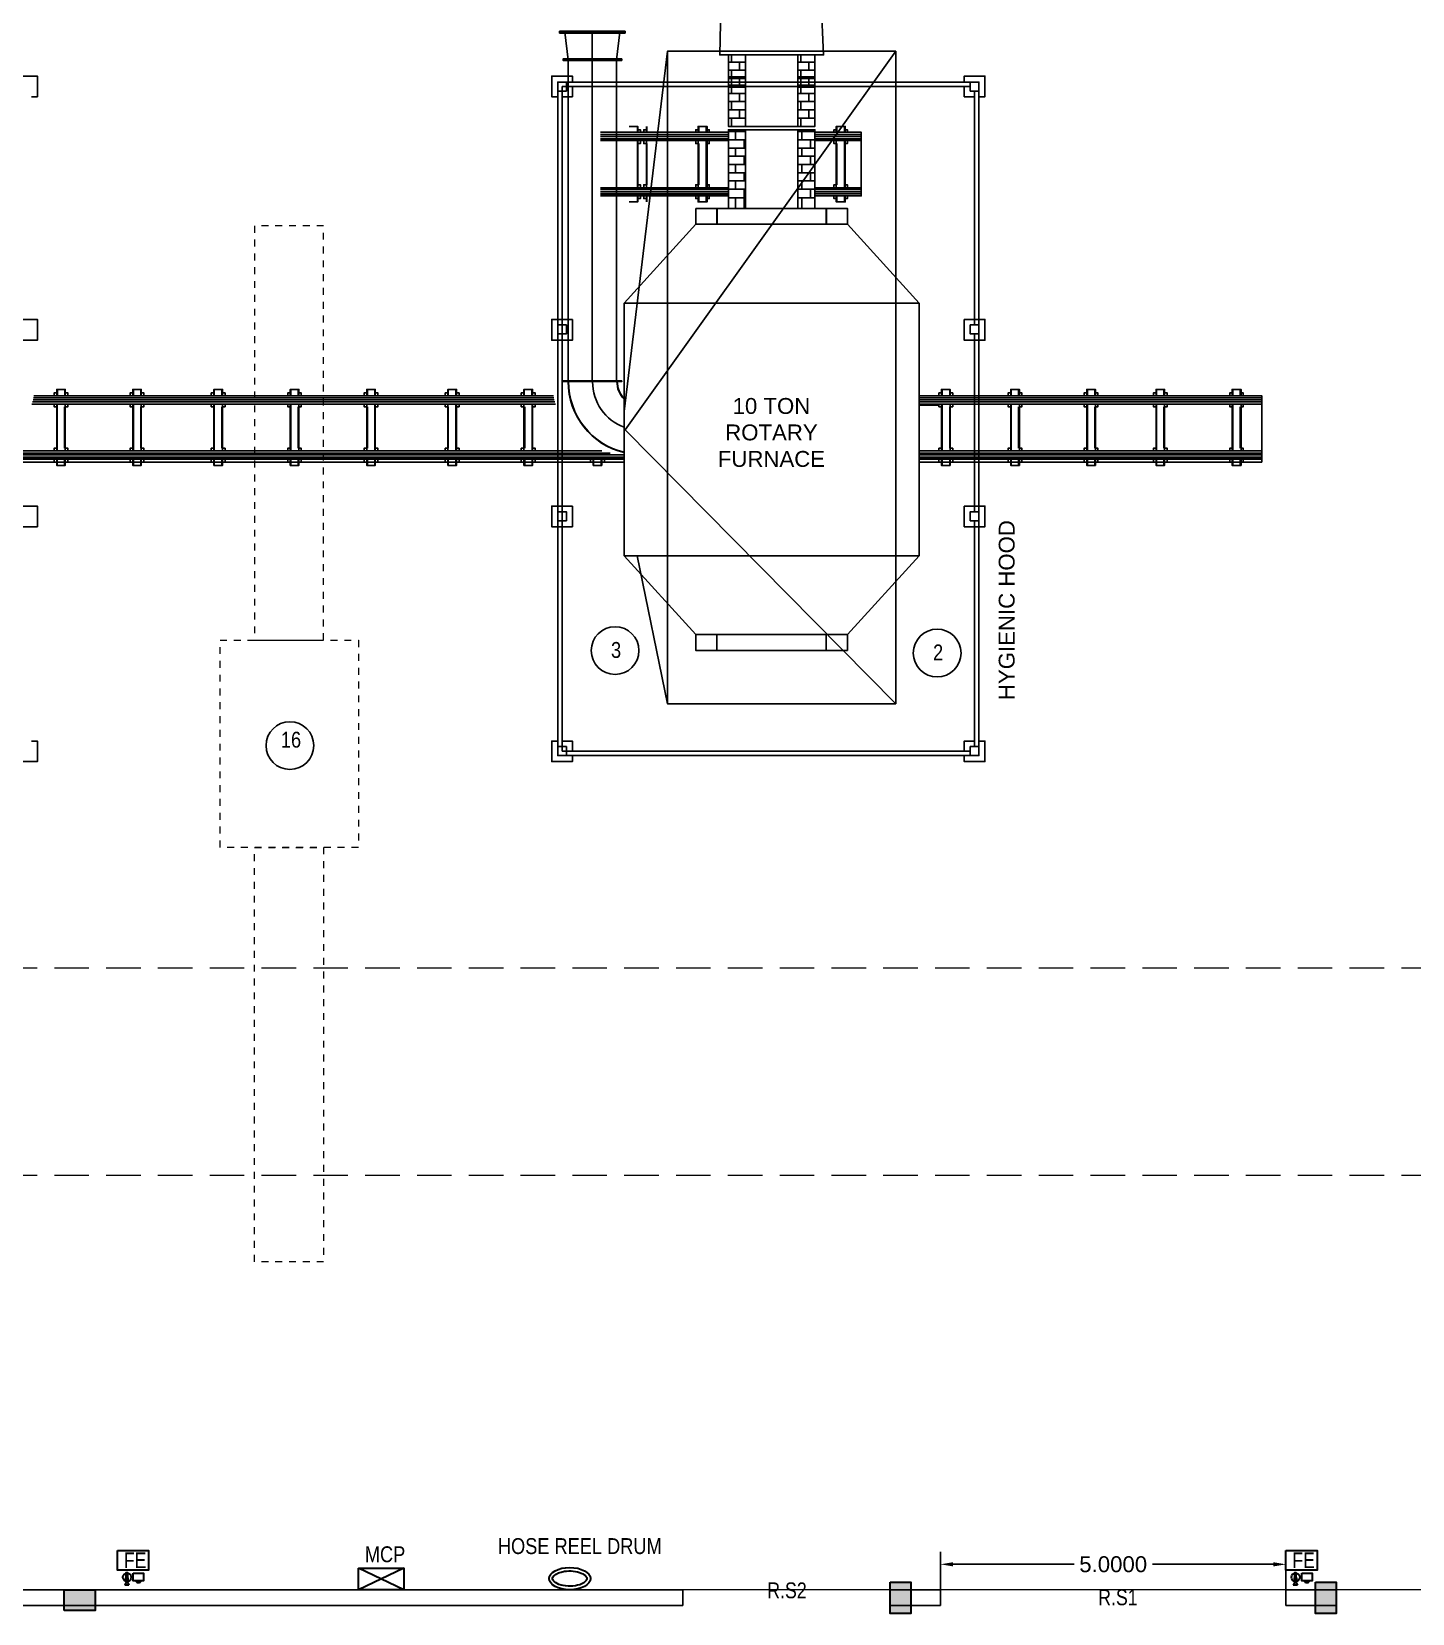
# Model space of a CAD drawing. Header units: metres. Extents: x -488 to 4759, y 38 to 2071.
# Drawn here: x 2945.29 to 2965.27, y 51.63 to 74.54 of the extents above; entities that cross this region are included whole.
import ezdxf

# ---------------------------------------------------------------- set-up
doc = ezdxf.new("R2010")
doc.units = ezdxf.units.M
doc.header["$MEASUREMENT"] = 0
doc.linetypes.add('HIDDEN2', pattern=[0.1875, 0.125, -0.0625])
doc.styles.add('2', font='swissc.ttf', dxfattribs={"height": 0.23})
doc.styles.add('ARIAL', font='arial.ttf', dxfattribs={"height": 0.8})
doc.styles.add('Arial narrow', font='ARIALN.TTF', dxfattribs={"height": 0.6})
doc.styles.add('SH', font='swissc.ttf', dxfattribs={"height": 10})
doc.styles.get("Standard").update_dxf_attribs({"font": 'arial.ttf', "height": 0.23})
doc.styles.add('SUBBU3', font='swissl.ttf', dxfattribs={"width": 0.8})
doc.dimstyles.new('STANDARD$0', dxfattribs={"dimtxt": 0.23, "dimasz": 3, "dimexe": 3, "dimexo": 1, "dimgap": 1.5, "dimtad": 1, "dimdec": 1, "dimzin": 1, "dimdsep": 46, "dimlunit": 4, "dimtxsty": 'Standard', "dimblk": 'OBLIQUE', "dimcen": 0.09375, "dimdle": 1, "dimclrd": 8, "dimclre": 8, "dimclrt": 7, "dimadec": 1, "dimazin": 0, "dimtfac": 1, "dimtdec": 1, "dimtix": 1, "dimtmove": 2, "dimatfit": 3, "dimldrblk": 'ARCHTICK', "dimfxl": 0, "dimfrac": 2, "dimtolj": 1, "dimtzin": 0, "dimarcsym": 0})

# ---------------------------------------------------------------- blocks, each defined once
blk = doc.blocks.new('rghfhgh')
at = {"color": 0, "lineweight": 30}
for p, q in [((15101.258, 2367.846), (15101.236, 2367.801)), ((15101.258, 2367.909), (15101.258, 2367.846)), ((15101.274, 2367.909), (15101.274, 2367.846)), ((15101.274, 2367.846), (15101.296, 2367.801))]:
    blk.add_line(p, q, dxfattribs=at)
at = {"color": 0, "lineweight": 30, "ltscale": 0.1}
blk.add_line((15101.296, 2367.801), (15101.236, 2367.801), dxfattribs=at)
blk.add_lwpolyline([(15101.129, 2368.303), (15101.581, 2368.303), (15101.581, 2368.016), (15101.129, 2368.016)], close=True, dxfattribs=at)
at = {"color": 0, "lineweight": 30}
for points in [[(15101.274, 2367.909), (15101.258, 2367.909), (15101.258, 2367.985), (15101.274, 2367.985)], [(15101.359, 2367.974), (15101.507, 2367.974), (15101.507, 2367.864), (15101.359, 2367.864)], [(15101.281, 2367.879), (15101.252, 2367.879), (15101.252, 2367.909), (15101.281, 2367.909)]]:
    blk.add_lwpolyline(points, close=True, dxfattribs=at)
blk.add_circle((15101.269, 2367.915), 0.0611, dxfattribs=at)
blk.add_arc((15101.434, 2367.883), 0.0446, 204.8747, 335.1253, dxfattribs=at)
at = {"color": 0, "lineweight": 30, "style": 'SH'}
blk.add_text('FE', height=0.2239, dxfattribs=at).set_placement((15101.221, 2368.05))
blk = doc.blocks.new('*D221')
at = {"color": 0, "lineweight": -2}
for p, q in [((2958.444, 51.925), (2958.444, 52.525)), ((2963.444, 51.925), (2963.444, 52.525)), ((2958.624, 52.345), (2960.377, 52.345)), ((2963.264, 52.345), (2961.511, 52.345))]:
    blk.add_line(p, q, dxfattribs=at)
for points in [[(2958.624, 52.375), (2958.624, 52.315), (2958.444, 52.345)], [(2963.264, 52.375), (2963.264, 52.315), (2963.444, 52.345)]]:
    blk.add_solid(points, dxfattribs=at)
at = {"layer": 'Defpoints', "color": 0, "lineweight": -2}
for p in [(2963.444, 52.345), (2958.444, 51.863), (2963.444, 51.863)]:
    blk.add_point(p, dxfattribs=at)
at = {"color": 0, "insert": (2960.944, 52.345), "char_height": 0.23, "attachment_point": 5}
blk.add_mtext('\\A1;5.0000', dxfattribs=at)

msp = doc.modelspace()

# ---------------------------------------------------------------- hatches: boundary and pattern name
at = {"lineweight": 30}
h = msp.add_hatch(color=256, dxfattribs=at)
h.dxf.hatch_style = 1
h.paths.add_polyline_path([(2957.71391, 52.0849), (2957.71391, 51.6349), (2958.01391, 51.6349), (2958.01391, 52.0849)])
h = msp.add_hatch(color=256, dxfattribs=at)
h.dxf.hatch_style = 1
h.paths.add_polyline_path([(2963.87391, 52.0849), (2963.87391, 51.6349), (2964.17391, 51.6349), (2964.17391, 52.0849)])
h = msp.add_hatch(color=256, dxfattribs=at)
h.dxf.hatch_style = 1
h.paths.add_polyline_path([(2945.75647, 51.67778), (2946.20647, 51.67778), (2946.20647, 51.97778), (2945.75647, 51.97778)])

# ---------------------------------------------------------------- linework, layer by layer
for p, q in [((2952.90421, 73.80918), (2952.90421, 64.05558)), ((2959.00011, 73.80918), (2952.90421, 73.80918)), ((2958.93506, 70.29207), (2958.93506, 73.67909)), ((2959.00011, 70.29207), (2959.00011, 73.67909)), ((2958.93506, 67.58717), (2958.93506, 70.16198)), ((2959.00011, 67.58717), (2959.00011, 70.16198)), ((2958.93506, 64.18568), (2958.93506, 67.45708)), ((2959.00011, 64.05558), (2959.00011, 67.45708)), ((2952.90421, 64.05558), (2959.00011, 64.05558)), ((2934.46391, 51.97778), (2954.71391, 51.97778)), ((2954.71391, 51.97778), (2954.71391, 51.74778)), ((2957.71391, 51.97778), (2958.44391, 51.97778)), ((2957.71391, 51.74778), (2957.71391, 51.97778)), ((2958.44391, 51.97778), (2958.44391, 51.74778)), ((2963.44391, 51.97778), (2964.17391, 51.97778)), ((2963.44391, 51.97778), (2963.44391, 51.74778)), ((2964.17391, 51.74778), (2964.17391, 51.97778)), ((2934.46391, 51.74778), (2954.71391, 51.74778)), ((2957.71391, 51.74778), (2958.44391, 51.74778)), ((2963.44391, 51.74778), (2964.17391, 51.74778))]:
    msp.add_line(p, q)
at = {"linetype": 'HIDDEN2', "lineweight": 15, "ltscale": 4}
for p, q in [((3007.61591, 60.97778), (2934.46391, 60.97778)), ((3007.61591, 57.97778), (2934.46391, 57.97778))]:
    msp.add_line(p, q, dxfattribs=at)
at = {"lineweight": 30, "ltscale": 0.25}
for p, q in [((2950.67634, 51.97778), (2950.0172, 52.28953)), ((2950.67634, 52.28953), (2950.0172, 51.97778))]:
    msp.add_line(p, q, dxfattribs=at)
at = {"lineweight": 0}
msp.add_lwpolyline([(2969.1738, 102.18778), (2969.17391, 95.95778), (2984.1724, 95.95778), (2984.1724, 76.47778), (3000.65391, 76.47778), (3000.65391, 102.18773), (3007.65391, 102.18773), (3007.65391, 51.97778), (2934.46391, 51.97778), (2934.46391, 76.47578), (2964.17391, 76.47778), (2964.17391, 102.18778), (2969.17391, 102.18778), (2969.17391, 102.18778)], close=True, dxfattribs=at)
msp.add_lwpolyline([(2969.1738, 102.18778), (2969.17391, 95.95778), (2984.1724, 95.95778), (2984.1724, 76.47778), (3000.65391, 76.47778), (3000.65391, 102.18773), (3007.65391, 102.18773), (3007.65391, 51.97778), (2934.46391, 51.97778), (2934.46391, 76.47578), (2964.17391, 76.47778), (2964.17391, 102.18778), (2969.17391, 102.18778), (2969.17391, 102.18778)], close=True, dxfattribs=at)
for points in [[(2956.64755, 76.49689), (2956.75054, 74.20196), (2955.24903, 74.20196), (2955.33034, 78.0472), (2955.33034, 79.64628), (2957.37392, 79.64628), (2958.52851, 79.64628), (2958.52851, 78.48627)], [(2953.87922, 74.51836), (2952.9306, 74.51836), (2952.9306, 74.54546), (2953.87922, 74.54546), (2953.87922, 74.51836), (2953.87922, 74.53462), (2952.9306, 74.53462)], [(2953.00649, 74.53462), (2953.80333, 74.53462), (2953.00649, 74.53462), (2953.05528, 74.13349), (2953.75454, 74.13349), (2953.80333, 74.53462)], [(2953.75454, 74.53462), (2953.05528, 74.53462)], [(2953.4022, 74.53462), (2953.4022, 74.13349)], [(2953.86618, 69.0402), (2954.49014, 74.25617)], [(2957.79673, 64.80737), (2953.8776, 68.77248), (2957.79673, 74.25617)], [(2954.05186, 66.951), (2954.49014, 64.80737), (2954.49014, 74.25617), (2957.79673, 74.25617), (2957.79673, 64.80737), (2954.49014, 64.80737)], [(2953.83043, 74.14434), (2952.97939, 74.14434), (2952.97939, 74.12265), (2953.83043, 74.12265), (2953.83043, 74.14434), (2953.83043, 74.13349), (2952.97939, 74.13349)], [(2953.05528, 74.14434), (2953.05528, 69.46632)], [(2953.4022, 69.48258), (2953.4022, 74.12265)], [(2953.75454, 69.46632), (2953.75454, 74.14434)], [(2955.62305, 74.09897), (2955.3737, 74.09897)], [(2955.41707, 74.09897), (2955.41707, 74.20196)], [(2955.53632, 73.97972), (2955.53632, 74.09897)], [(2955.62305, 73.16862), (2955.62305, 74.20196)], [(2956.37652, 73.16862), (2956.37652, 74.20196)], [(2956.62587, 74.09897), (2956.37652, 74.09897)], [(2956.41988, 74.09897), (2956.41988, 74.20196)], [(2956.53914, 73.97972), (2956.53914, 74.09897)], [(2945.28421, 73.59778), (2945.37094, 73.59778), (2945.37094, 73.89591), (2945.0728, 73.89591), (2945.0728, 73.80918)], [(2952.90421, 73.59778), (2952.81748, 73.59778), (2952.81748, 73.89591), (2953.11561, 73.89591), (2953.11561, 73.80918)], [(2955.62305, 73.97972), (2955.3737, 73.97972)], [(2955.62305, 73.88414), (2955.3737, 73.88414)], [(2955.62305, 73.86046), (2955.3737, 73.86046)], [(2955.62305, 73.76489), (2955.3737, 73.76489)], [(2955.41707, 73.86046), (2955.41707, 73.97972)], [(2955.41707, 73.88414), (2955.41707, 73.73579)], [(2955.41707, 73.64564), (2955.41707, 73.76489)], [(2955.53632, 73.76489), (2955.53632, 73.88414)], [(2955.53632, 73.73579), (2955.53632, 73.86046)], [(2956.62587, 73.97972), (2956.37652, 73.97972)], [(2956.62587, 73.88414), (2956.37652, 73.88414)], [(2956.62587, 73.86046), (2956.37652, 73.86046)], [(2956.62587, 73.76489), (2956.37652, 73.76489)], [(2956.41988, 73.86046), (2956.41988, 73.97972)], [(2956.41988, 73.88414), (2956.41988, 73.73579)], [(2956.41988, 73.64564), (2956.41988, 73.76489)], [(2956.53914, 73.76489), (2956.53914, 73.88414)], [(2956.53914, 73.73579), (2956.53914, 73.86046)], [(2959.00011, 73.59778), (2959.08684, 73.59778), (2959.08684, 73.89591), (2958.7887, 73.89591), (2958.7887, 73.80918)], [(2958.87543, 73.74413), (2952.96926, 73.74413), (2952.96926, 64.12063), (2958.87543, 64.12063), (2958.87543, 64.18568), (2959.00011, 64.18568), (2959.00011, 64.12063), (2959.00011, 64.05558), (2958.87543, 64.05558), (2958.87543, 64.12063)], [(2953.11561, 73.74413), (2953.11561, 73.59778), (2952.96926, 73.59778)], [(2955.62305, 73.73579), (2955.3737, 73.73579)], [(2955.62305, 73.64564), (2955.3737, 73.64564)], [(2955.62305, 73.52638), (2955.3737, 73.52638)], [(2955.41707, 73.40713), (2955.41707, 73.52638)], [(2955.53632, 73.52638), (2955.53632, 73.64564)], [(2956.62587, 73.73579), (2956.37652, 73.73579)], [(2956.62587, 73.64564), (2956.37652, 73.64564)], [(2956.62587, 73.52638), (2956.37652, 73.52638)], [(2956.41988, 73.40713), (2956.41988, 73.52638)], [(2956.53914, 73.52638), (2956.53914, 73.64564)], [(2958.7887, 73.74413), (2958.7887, 73.59778), (2958.93506, 73.59778)], [(2955.62305, 73.40713), (2955.3737, 73.40713)], [(2955.53632, 73.28787), (2955.53632, 73.40713)], [(2956.62587, 73.40713), (2956.37652, 73.40713)], [(2956.53914, 73.28787), (2956.53914, 73.40713)], [(2955.3737, 73.08189), (2953.51984, 73.08189)], [(2953.93723, 73.16862), (2954.06191, 73.16862), (2954.06191, 73.11983), (2954.06191, 73.08189)], [(2954.05648, 73.16862), (2954.05648, 73.08189)], [(2954.06191, 73.11983), (2954.09985, 73.11983), (2954.09985, 73.08189)], [(2954.18658, 73.08189), (2954.18658, 73.11983), (2954.14864, 73.11983), (2954.14864, 73.08189)], [(2954.18658, 73.16862), (2954.18658, 73.11983)], [(2954.192, 73.16862), (2954.192, 73.08189)], [(2954.93463, 73.08189), (2954.93463, 73.11983), (2954.9021, 73.11983), (2954.9021, 73.08189)], [(2954.93463, 73.11983), (2954.93463, 73.16862), (2955.06472, 73.16862), (2955.06472, 73.11983), (2955.06472, 73.08189)], [(2954.94547, 73.16862), (2954.94547, 73.08189)], [(2955.05388, 73.16862), (2955.05388, 73.08189)], [(2955.06472, 73.11983), (2955.09725, 73.11983), (2955.09725, 73.08189)], [(2955.62305, 73.28787), (2955.3737, 73.28787)], [(2956.62587, 71.98038), (2956.62587, 73.11983), (2955.3737, 73.11983), (2955.3737, 71.98038)], [(2955.62305, 73.09273), (2955.3737, 73.09273)], [(2955.41707, 73.16862), (2955.41707, 73.28787)], [(2955.47669, 72.97348), (2955.47669, 73.09273)], [(2955.60137, 73.09273), (2955.60137, 73.11983)], [(2955.62305, 73.11983), (2955.62305, 71.98038)], [(2956.62587, 73.28787), (2956.37652, 73.28787)], [(2956.37652, 73.11983), (2956.37652, 71.98038)], [(2956.62587, 73.09273), (2956.37652, 73.09273)], [(2956.41988, 73.16862), (2956.41988, 73.28787)], [(2956.43615, 72.97348), (2956.43615, 73.09273)], [(2956.56082, 73.09273), (2956.56082, 73.11983)], [(2956.62587, 73.08189), (2957.29803, 73.08189), (2957.29803, 72.16038), (2956.62587, 72.16038)], [(2956.93484, 73.08189), (2956.93484, 73.11983), (2956.90232, 73.11983), (2956.90232, 73.08189)], [(2956.93484, 73.11983), (2956.93484, 73.16862), (2957.06494, 73.16862), (2957.06494, 73.11983), (2957.06494, 73.08189)], [(2956.94569, 73.16862), (2956.94569, 73.08189)], [(2957.0541, 73.16862), (2957.0541, 73.08189)], [(2957.06494, 73.11983), (2957.09746, 73.11983), (2957.09746, 73.08189)], [(2955.3737, 73.04937), (2953.51984, 73.04937)], [(2955.3737, 73.02226), (2953.51984, 73.02226)], [(2955.3737, 72.98974), (2953.51984, 72.98974)], [(2955.3737, 72.96264), (2953.51984, 72.96264)], [(2954.05648, 72.27963), (2954.05648, 72.62114), (2954.05648, 72.96264)], [(2954.09985, 72.96264), (2954.09985, 72.91927), (2954.06191, 72.91927)], [(2954.06191, 72.27963), (2954.06191, 72.62114), (2954.06191, 72.96264)], [(2954.18658, 72.91927), (2954.14864, 72.91927), (2954.14864, 72.96264)], [(2954.18658, 72.323), (2954.18658, 72.62114), (2954.18658, 72.91927), (2954.18658, 72.96264)], [(2954.192, 72.323), (2954.192, 72.62114), (2954.192, 72.91927)], [(2954.93463, 72.91927), (2954.9021, 72.91927), (2954.9021, 72.96264)], [(2954.93463, 72.323), (2954.93463, 72.62114), (2954.93463, 72.91927), (2954.93463, 72.96264)], [(2954.94547, 72.323), (2954.94547, 72.62114), (2954.94547, 72.91927)], [(2955.05388, 72.27963), (2955.05388, 72.62114), (2955.05388, 72.96264)], [(2955.09725, 72.96264), (2955.09725, 72.91927), (2955.06472, 72.91927)], [(2955.06472, 72.27963), (2955.06472, 72.62114), (2955.06472, 72.96264)], [(2955.62305, 72.97348), (2955.3737, 72.97348)], [(2955.62305, 72.85422), (2955.3737, 72.85422)], [(2955.47669, 72.73497), (2955.47669, 72.85422)], [(2955.60137, 72.85422), (2955.60137, 72.97348)], [(2956.62587, 72.97348), (2956.37652, 72.97348)], [(2956.62587, 72.85422), (2956.37652, 72.85422)], [(2956.43615, 72.73497), (2956.43615, 72.85422)], [(2956.56082, 72.85422), (2956.56082, 72.97348)], [(2957.29803, 73.04937), (2956.62587, 73.04937)], [(2957.29803, 73.02226), (2956.62587, 73.02226)], [(2957.29803, 72.98974), (2956.62587, 72.98974)], [(2957.29803, 72.96264), (2956.62587, 72.96264)], [(2956.93484, 72.91927), (2956.90232, 72.91927), (2956.90232, 72.96264)], [(2956.93484, 72.323), (2956.93484, 72.62114), (2956.93484, 72.91927), (2956.93484, 72.96264)], [(2956.94569, 72.323), (2956.94569, 72.62114), (2956.94569, 72.91927)], [(2957.0541, 72.27963), (2957.0541, 72.62114), (2957.0541, 72.96264)], [(2957.09746, 72.96264), (2957.09746, 72.91927), (2957.06494, 72.91927)], [(2957.06494, 72.27963), (2957.06494, 72.62114), (2957.06494, 72.96264)], [(2955.62305, 72.73497), (2955.3737, 72.73497)], [(2955.62305, 72.61571), (2955.3737, 72.61571)], [(2955.47669, 72.49646), (2955.47669, 72.61571)], [(2955.60137, 72.61571), (2955.60137, 72.73497)], [(2956.62587, 72.73497), (2956.37652, 72.73497)], [(2956.62587, 72.61571), (2956.37652, 72.61571)], [(2956.43615, 72.49646), (2956.43615, 72.61571)], [(2956.56082, 72.61571), (2956.56082, 72.73497)], [(2955.62305, 72.49646), (2955.3737, 72.49646)], [(2955.60137, 72.37721), (2955.60137, 72.49646)], [(2956.62587, 72.49646), (2956.37652, 72.49646)], [(2956.56082, 72.37721), (2956.56082, 72.49646)], [(2955.3737, 72.27963), (2953.51984, 72.27963)], [(2955.3737, 72.25253), (2953.51984, 72.25253)], [(2955.3737, 72.22001), (2953.51984, 72.22001)], [(2955.3737, 72.1929), (2953.51984, 72.1929)], [(2955.3737, 72.17122), (2953.51984, 72.17122)], [(2955.3737, 72.16038), (2953.51984, 72.16038)], [(2953.93723, 72.07365), (2954.06191, 72.07365), (2954.06191, 72.12244), (2954.06191, 72.16038)], [(2954.05648, 72.07365), (2954.05648, 72.16038)], [(2954.09985, 72.27963), (2954.09985, 72.323), (2954.06191, 72.323)], [(2954.06191, 72.12244), (2954.09985, 72.12244), (2954.09985, 72.16038)], [(2954.14864, 72.27963), (2954.14864, 72.323), (2954.18658, 72.323), (2954.18658, 72.27963)], [(2954.18658, 72.16038), (2954.18658, 72.12244), (2954.14864, 72.12244), (2954.14864, 72.16038)], [(2954.192, 72.07365), (2954.192, 72.16038)], [(2954.9021, 72.27963), (2954.9021, 72.323), (2954.93463, 72.323), (2954.93463, 72.27963)], [(2954.93463, 72.16038), (2954.93463, 72.12244), (2954.9021, 72.12244), (2954.9021, 72.16038)], [(2954.93463, 72.12244), (2954.93463, 72.07365), (2955.06472, 72.07365), (2955.06472, 72.12244), (2955.06472, 72.16038)], [(2954.94547, 72.07365), (2954.94547, 72.16038)], [(2955.05388, 72.07365), (2955.05388, 72.16038)], [(2955.09725, 72.27963), (2955.09725, 72.323), (2955.06472, 72.323)], [(2955.06472, 72.12244), (2955.09725, 72.12244), (2955.09725, 72.16038)], [(2955.62305, 72.37721), (2955.3737, 72.37721)], [(2955.62305, 72.25795), (2955.3737, 72.25795)], [(2955.47669, 72.25795), (2955.47669, 72.37721)], [(2955.60137, 71.98038), (2955.60137, 72.25795)], [(2956.62587, 72.37721), (2956.37652, 72.37721)], [(2956.62587, 72.25795), (2956.37652, 72.25795)], [(2956.43615, 72.25795), (2956.43615, 72.37721)], [(2956.56082, 72.13328), (2956.56082, 72.25795)], [(2957.29803, 72.27963), (2956.62587, 72.27963)], [(2957.29803, 72.25253), (2956.62587, 72.25253)], [(2957.29803, 72.22001), (2956.62587, 72.22001)], [(2957.29803, 72.1929), (2956.62587, 72.1929)], [(2956.90232, 72.27963), (2956.90232, 72.323), (2956.93484, 72.323), (2956.93484, 72.27963)], [(2956.93484, 72.16038), (2956.93484, 72.12244), (2956.90232, 72.12244), (2956.90232, 72.16038)], [(2956.93484, 72.12244), (2956.93484, 72.07365), (2957.06494, 72.07365), (2957.06494, 72.12244), (2957.06494, 72.16038)], [(2956.94569, 72.07365), (2956.94569, 72.16038)], [(2957.0541, 72.07365), (2957.0541, 72.16038)], [(2957.09746, 72.27963), (2957.09746, 72.323), (2957.06494, 72.323)], [(2957.06494, 72.12244), (2957.09746, 72.12244), (2957.09746, 72.16038)], [(2954.18658, 72.07365), (2954.18658, 72.12244)], [(2954.9021, 71.98038), (2957.09746, 71.98038), (2957.09746, 71.75178), (2954.9021, 71.75178), (2954.9021, 71.98038)], [(2955.62305, 72.13328), (2955.3737, 72.13328)], [(2955.47669, 71.98038), (2955.47669, 72.13328)], [(2956.62587, 72.13328), (2956.37652, 72.13328)], [(2956.43615, 71.98038), (2956.43615, 72.13328)], [(2954.9021, 71.75178), (2953.86618, 70.60878)], [(2958.13338, 70.60878), (2957.09746, 71.75178)], [(2958.13338, 66.951), (2953.86618, 66.951), (2953.86618, 70.60878), (2958.13338, 70.60878), (2958.13338, 66.951), (2957.09747, 65.80818)], [(2945.0728, 70.37338), (2945.37094, 70.37338), (2945.37094, 70.06982), (2945.0728, 70.06982), (2945.0728, 70.37338)], [(2953.11561, 70.37338), (2952.81748, 70.37338), (2952.81748, 70.06982), (2953.11561, 70.06982), (2953.11561, 70.37338)], [(2958.7887, 70.37338), (2959.08684, 70.37338), (2959.08684, 70.06982), (2958.7887, 70.06982), (2958.7887, 70.37338)], [(2953.83043, 69.48258), (2953.83043, 69.47174), (2952.97939, 69.47174), (2952.97939, 69.48258), (2953.83043, 69.48258)], [(2953.82261, 69.26933), (2953.77599, 69.36438), (2953.75996, 69.46903)], [(2945.30019, 69.17903), (2946.44113, 69.17903), (2948.71742, 69.17903), (2952.86113, 69.17903)], [(2945.30755, 69.20613), (2946.44113, 69.20613), (2948.71742, 69.20613), (2952.85377, 69.20613)], [(2945.31536, 69.23866), (2946.44113, 69.23866), (2948.71742, 69.23866), (2952.84595, 69.23866)], [(2945.32105, 69.26576), (2946.44113, 69.26576), (2948.71742, 69.26576), (2952.84026, 69.26576)], [(2945.64971, 69.30912), (2945.61177, 69.30912), (2945.61177, 69.26576)], [(2945.64971, 69.26576), (2945.64971, 69.30912), (2945.64971, 69.35791), (2945.77439, 69.35791), (2945.77439, 69.30912)], [(2945.66055, 69.35791), (2945.66055, 69.26576)], [(2945.76897, 69.35791), (2945.76897, 69.26576)], [(2945.77439, 69.26576), (2945.77439, 69.30912), (2945.81233, 69.30912), (2945.81233, 69.26576)], [(2946.7501, 69.30912), (2946.71216, 69.30912), (2946.71216, 69.26576)], [(2946.87478, 69.30912), (2946.87478, 69.35791), (2946.7501, 69.35791), (2946.7501, 69.30912), (2946.7501, 69.26576)], [(2946.76094, 69.35791), (2946.76094, 69.26576)], [(2946.86936, 69.35791), (2946.86936, 69.26576)], [(2946.87478, 69.26576), (2946.87478, 69.30912), (2946.91272, 69.30912), (2946.91272, 69.26576)], [(2947.92601, 69.30912), (2947.88807, 69.30912), (2947.88807, 69.26576)], [(2948.05069, 69.30912), (2948.05069, 69.35791), (2947.92601, 69.35791), (2947.92601, 69.30912), (2947.92601, 69.26576)], [(2947.93143, 69.35791), (2947.93143, 69.26576)], [(2948.03984, 69.35791), (2948.03984, 69.26576)], [(2948.05069, 69.26576), (2948.05069, 69.30912), (2948.08863, 69.30912), (2948.08863, 69.26576)], [(2949.03182, 69.30912), (2948.99388, 69.30912), (2948.99388, 69.26576)], [(2949.1565, 69.30912), (2949.1565, 69.35791), (2949.03182, 69.35791), (2949.03182, 69.30912), (2949.03182, 69.26576)], [(2949.03724, 69.35791), (2949.03724, 69.26576)], [(2949.13481, 69.35791), (2949.12397, 69.35791)], [(2949.14565, 69.35791), (2949.14565, 69.26576)], [(2949.1565, 69.26576), (2949.1565, 69.30912), (2949.18902, 69.30912), (2949.18902, 69.26576)], [(2950.13763, 69.26576), (2950.13763, 69.30912), (2950.09969, 69.30912), (2950.09969, 69.26576)], [(2950.13763, 69.30912), (2950.13763, 69.35791), (2950.26231, 69.35791), (2950.26231, 69.30912), (2950.26231, 69.26576)], [(2950.14847, 69.35791), (2950.14847, 69.26576)], [(2950.25689, 69.35791), (2950.25689, 69.26576)], [(2950.26231, 69.30912), (2950.30025, 69.30912), (2950.30025, 69.26576)], [(2951.31354, 69.26576), (2951.31354, 69.30912), (2951.27559, 69.30912), (2951.27559, 69.26576)], [(2951.31354, 69.30912), (2951.31354, 69.35791), (2951.43821, 69.35791), (2951.43821, 69.30912), (2951.43821, 69.26576)], [(2951.31896, 69.35791), (2951.31896, 69.26576)], [(2951.42737, 69.35791), (2951.42737, 69.26576)], [(2951.43821, 69.30912), (2951.47616, 69.30912), (2951.47616, 69.26576)], [(2952.41393, 69.26576), (2952.41393, 69.30912), (2952.37598, 69.30912), (2952.37598, 69.26576)], [(2952.41393, 69.30912), (2952.41393, 69.35791), (2952.5386, 69.35791), (2952.5386, 69.30912), (2952.5386, 69.26576)], [(2952.41935, 69.35791), (2952.41935, 69.26576)], [(2952.52776, 69.35791), (2952.52776, 69.26576)], [(2952.5386, 69.30912), (2952.57655, 69.30912), (2952.57655, 69.26576)], [(2958.13338, 69.26576), (2958.65851, 69.26576), (2960.25217, 69.26576), (2962.35538, 69.26576), (2963.09586, 69.26576), (2963.09586, 68.30631)], [(2958.13338, 69.23866), (2958.63682, 69.23866)], [(2958.13338, 69.20613), (2958.6043, 69.20613)], [(2958.13338, 69.17903), (2958.56636, 69.17903)], [(2958.45794, 69.30912), (2958.42, 69.30912), (2958.42, 69.26576)], [(2958.58262, 69.30912), (2958.58262, 69.35791), (2958.45794, 69.35791), (2958.45794, 69.30912), (2958.45794, 69.26576)], [(2958.46878, 69.35791), (2958.46878, 69.26576)], [(2958.51757, 69.17903), (2960.25217, 69.17903), (2962.35538, 69.17903), (2963.09586, 69.17903)], [(2958.52299, 69.20613), (2960.25217, 69.20613), (2962.35538, 69.20613), (2963.09586, 69.20613)], [(2958.53383, 69.23866), (2960.25217, 69.23866), (2962.35538, 69.23866), (2963.09586, 69.23866)], [(2958.5772, 69.35791), (2958.5772, 69.26576)], [(2958.58262, 69.26576), (2958.58262, 69.30912), (2958.62056, 69.30912), (2958.62056, 69.26576)], [(2959.46076, 69.30912), (2959.42282, 69.30912), (2959.42282, 69.26576)], [(2959.58544, 69.30912), (2959.58544, 69.35791), (2959.46076, 69.35791), (2959.46076, 69.30912), (2959.46076, 69.26576)], [(2959.46618, 69.35791), (2959.46618, 69.26576)], [(2959.57459, 69.35791), (2959.57459, 69.26576)], [(2959.58544, 69.26576), (2959.58544, 69.30912), (2959.62338, 69.30912), (2959.62338, 69.26576)], [(2960.56115, 69.30912), (2960.52321, 69.30912), (2960.52321, 69.26576)], [(2960.68583, 69.30912), (2960.68583, 69.35791), (2960.56115, 69.35791), (2960.56115, 69.30912), (2960.56115, 69.26576)], [(2960.57199, 69.35791), (2960.57199, 69.26576)], [(2960.68041, 69.35791), (2960.68041, 69.26576)], [(2960.68583, 69.26576), (2960.68583, 69.30912), (2960.72377, 69.30912), (2960.72377, 69.26576)], [(2961.56397, 69.30912), (2961.52603, 69.30912), (2961.52603, 69.26576)], [(2961.68864, 69.30912), (2961.68864, 69.35791), (2961.56397, 69.35791), (2961.56397, 69.30912), (2961.56397, 69.26576)], [(2961.56939, 69.35791), (2961.56939, 69.26576)], [(2961.6778, 69.35791), (2961.6778, 69.26576)], [(2961.68864, 69.26576), (2961.68864, 69.30912), (2961.72659, 69.30912), (2961.72659, 69.26576)], [(2962.66436, 69.30912), (2962.63184, 69.30912), (2962.63184, 69.26576)], [(2962.79446, 69.30912), (2962.79446, 69.35791), (2962.66436, 69.35791), (2962.66436, 69.30912), (2962.66436, 69.26576)], [(2962.6752, 69.35791), (2962.6752, 69.26576)], [(2962.78361, 69.35791), (2962.78361, 69.26576)], [(2962.79446, 69.26576), (2962.79446, 69.30912), (2962.82698, 69.30912), (2962.82698, 69.26576)], [(2945.29032, 69.1465), (2946.44113, 69.1465), (2948.71742, 69.1465), (2952.87099, 69.1465)], [(2945.61177, 69.1465), (2945.61177, 69.10856), (2945.64971, 69.10856)], [(2945.64971, 68.46892), (2945.64971, 68.81043), (2945.64971, 69.1465)], [(2945.65513, 68.46892), (2945.65513, 68.81043), (2945.65513, 69.1465)], [(2945.76355, 68.50687), (2945.76355, 68.81043), (2945.76355, 69.10856)], [(2945.77439, 69.10856), (2945.81233, 69.10856), (2945.81233, 69.1465)], [(2945.77439, 68.50687), (2945.77439, 68.81043), (2945.77439, 69.10856), (2945.77439, 69.1465)], [(2946.71216, 69.1465), (2946.71216, 69.10856), (2946.7501, 69.10856)], [(2946.7501, 68.46892), (2946.7501, 68.81043), (2946.7501, 69.1465)], [(2946.76094, 68.46892), (2946.76094, 68.81043), (2946.76094, 69.1465)], [(2946.86936, 68.50687), (2946.86936, 68.81043), (2946.86936, 69.10856)], [(2946.87478, 69.10856), (2946.91272, 69.10856), (2946.91272, 69.1465)], [(2946.87478, 68.50687), (2946.87478, 68.81043), (2946.87478, 69.10856), (2946.87478, 69.1465)], [(2947.88807, 69.1465), (2947.88807, 69.10856), (2947.92601, 69.10856)], [(2947.92601, 68.46892), (2947.92601, 68.81043), (2947.92601, 69.1465)], [(2947.93143, 68.46892), (2947.93143, 68.81043), (2947.93143, 69.1465)], [(2948.03984, 68.50687), (2948.03984, 68.81043), (2948.03984, 69.10856)], [(2948.05069, 69.10856), (2948.08863, 69.10856), (2948.08863, 69.1465)], [(2948.05069, 68.50687), (2948.05069, 68.81043), (2948.05069, 69.10856), (2948.05069, 69.1465)], [(2948.99388, 69.1465), (2948.99388, 69.10856), (2949.03182, 69.10856)], [(2949.03182, 68.46892), (2949.03182, 68.81043), (2949.03182, 69.1465)], [(2949.03724, 68.46892), (2949.03724, 68.81043), (2949.03724, 69.1465)], [(2949.14565, 68.50687), (2949.14565, 68.81043), (2949.14565, 69.10856)], [(2949.1565, 69.10856), (2949.18902, 69.10856), (2949.18902, 69.1465)], [(2949.1565, 68.50687), (2949.1565, 68.81043), (2949.1565, 69.10856), (2949.1565, 69.1465)], [(2950.13763, 69.10856), (2950.09969, 69.10856), (2950.09969, 69.1465)], [(2950.13763, 68.50687), (2950.13763, 68.81043), (2950.13763, 69.10856), (2950.13763, 69.1465)], [(2950.14847, 68.50687), (2950.14847, 68.81043), (2950.14847, 69.10856)], [(2950.25689, 68.46892), (2950.25689, 68.81043), (2950.25689, 69.1465)], [(2950.30025, 69.1465), (2950.30025, 69.10856), (2950.26231, 69.10856)], [(2950.26231, 68.46892), (2950.26231, 68.81043), (2950.26231, 69.1465)], [(2951.31354, 69.10856), (2951.27559, 69.10856), (2951.27559, 69.1465)], [(2951.31354, 68.50687), (2951.31354, 68.81043), (2951.31354, 69.10856), (2951.31354, 69.1465)], [(2951.31896, 68.50687), (2951.31896, 68.81043), (2951.31896, 69.10856)], [(2951.42737, 68.46892), (2951.42737, 68.81043), (2951.42737, 69.1465)], [(2951.47616, 69.1465), (2951.47616, 69.10856), (2951.43821, 69.10856)], [(2951.43821, 68.46892), (2951.43821, 68.81043), (2951.43821, 69.1465)], [(2952.41393, 69.10856), (2952.37598, 69.10856), (2952.37598, 69.1465)], [(2952.41393, 68.50687), (2952.41393, 68.81043), (2952.41393, 69.10856), (2952.41393, 69.1465)], [(2952.42477, 68.50687), (2952.42477, 68.81043), (2952.42477, 69.10856)], [(2952.53318, 68.46892), (2952.53318, 68.81043), (2952.53318, 69.1465)], [(2952.57655, 69.1465), (2952.57655, 69.10856), (2952.5386, 69.10856)], [(2952.5386, 68.46892), (2952.5386, 68.81043), (2952.5386, 69.1465)], [(2958.13338, 69.1465), (2958.50673, 69.1465), (2960.25217, 69.1465), (2962.35538, 69.1465), (2963.09586, 69.1465)], [(2958.42, 69.13024), (2958.13338, 69.13024)], [(2958.42, 69.1465), (2958.42, 69.10856), (2958.45794, 69.10856)], [(2958.45794, 68.46892), (2958.45794, 68.81042), (2958.45794, 69.1465)], [(2958.46878, 68.46892), (2958.46878, 68.81042), (2958.46878, 69.1465)], [(2958.5772, 68.50687), (2958.5772, 68.81042), (2958.5772, 69.10856)], [(2958.58262, 69.10856), (2958.62056, 69.10856), (2958.62056, 69.1465)], [(2958.58262, 68.50687), (2958.58262, 68.81042), (2958.58262, 69.10856), (2958.58262, 69.1465)], [(2959.42282, 69.1465), (2959.42282, 69.10856), (2959.46076, 69.10856)], [(2959.46076, 68.46892), (2959.46076, 68.81042), (2959.46076, 69.1465)], [(2959.46618, 68.46892), (2959.46618, 68.81042), (2959.46618, 69.1465)], [(2959.57459, 68.50687), (2959.57459, 68.81042), (2959.57459, 69.10856)], [(2959.58544, 69.10856), (2959.62338, 69.10856), (2959.62338, 69.1465)], [(2959.58544, 68.50687), (2959.58544, 68.81042), (2959.58544, 69.10856), (2959.58544, 69.1465)], [(2960.52321, 69.1465), (2960.52321, 69.10856), (2960.56115, 69.10856)], [(2960.56115, 68.46892), (2960.56115, 68.81042), (2960.56115, 69.1465)], [(2960.57199, 68.46892), (2960.57199, 68.81042), (2960.57199, 69.1465)], [(2960.68041, 68.50687), (2960.68041, 68.81042), (2960.68041, 69.10856)], [(2960.68583, 69.10856), (2960.72377, 69.10856), (2960.72377, 69.1465)], [(2960.68583, 68.50687), (2960.68583, 68.81042), (2960.68583, 69.10856), (2960.68583, 69.1465)], [(2961.52603, 69.1465), (2961.52603, 69.10856), (2961.56397, 69.10856)], [(2961.56397, 68.46892), (2961.56397, 68.81042), (2961.56397, 69.1465)], [(2961.56939, 68.46892), (2961.56939, 68.81042), (2961.56939, 69.1465)], [(2961.6778, 68.50687), (2961.6778, 68.81042), (2961.6778, 69.10856)], [(2961.68864, 69.10856), (2961.72659, 69.10856), (2961.72659, 69.1465)], [(2961.68864, 68.50687), (2961.68864, 68.81042), (2961.68864, 69.10856), (2961.68864, 69.1465)], [(2962.63184, 69.1465), (2962.63184, 69.10856), (2962.66436, 69.10856)], [(2962.66436, 68.46892), (2962.66436, 68.81042), (2962.66436, 69.1465)], [(2962.6752, 68.46892), (2962.6752, 68.81042), (2962.6752, 69.1465)], [(2962.78361, 68.50687), (2962.78361, 68.81042), (2962.78361, 69.10856)], [(2962.79446, 69.10856), (2962.82698, 69.10856), (2962.82698, 69.1465)], [(2962.79446, 68.50687), (2962.79446, 68.81042), (2962.79446, 69.10856), (2962.79446, 69.1465)], [(2945.61177, 68.46892), (2945.61177, 68.50687), (2945.64971, 68.50687)], [(2945.81233, 68.46892), (2945.81233, 68.50687), (2945.77439, 68.50687), (2945.77439, 68.46892)], [(2946.71216, 68.46892), (2946.71216, 68.50687), (2946.7501, 68.50687)], [(2946.91272, 68.46892), (2946.91272, 68.50687), (2946.87478, 68.50687), (2946.87478, 68.46892)], [(2947.88807, 68.46892), (2947.88807, 68.50687), (2947.92601, 68.50687)], [(2948.08863, 68.46892), (2948.08863, 68.50687), (2948.05069, 68.50687), (2948.05069, 68.46892)], [(2948.99388, 68.46892), (2948.99388, 68.50687), (2949.03182, 68.50687)], [(2949.18902, 68.46892), (2949.18902, 68.50687), (2949.1565, 68.50687), (2949.1565, 68.46892)], [(2950.09969, 68.46892), (2950.09969, 68.50687), (2950.13763, 68.50687), (2950.13763, 68.46892)], [(2950.30025, 68.46892), (2950.30025, 68.50687), (2950.26231, 68.50687)], [(2951.27559, 68.46892), (2951.27559, 68.50687), (2951.31354, 68.50687), (2951.31354, 68.46892)], [(2951.47616, 68.46892), (2951.47616, 68.50687), (2951.43821, 68.50687)], [(2952.37598, 68.46892), (2952.37598, 68.50687), (2952.41393, 68.50687), (2952.41393, 68.46892)], [(2952.57655, 68.46892), (2952.57655, 68.50687), (2952.5386, 68.50687)], [(2958.42, 68.46892), (2958.42, 68.50687), (2958.45794, 68.50687)], [(2958.62056, 68.46892), (2958.62056, 68.50687), (2958.58262, 68.50687), (2958.58262, 68.46892)], [(2959.42282, 68.46892), (2959.42282, 68.50687), (2959.46076, 68.50687)], [(2959.62338, 68.46892), (2959.62338, 68.50687), (2959.58544, 68.50687), (2959.58544, 68.46892)], [(2960.52321, 68.46892), (2960.52321, 68.50687), (2960.56115, 68.50687)], [(2960.72377, 68.46892), (2960.72377, 68.50687), (2960.68583, 68.50687), (2960.68583, 68.46892)], [(2961.52603, 68.46892), (2961.52603, 68.50687), (2961.56397, 68.50687)], [(2961.72659, 68.46892), (2961.72659, 68.50687), (2961.68864, 68.50687), (2961.68864, 68.46892)], [(2962.63184, 68.46892), (2962.63184, 68.50687), (2962.66436, 68.50687)], [(2962.82698, 68.46892), (2962.82698, 68.50687), (2962.79446, 68.50687), (2962.79446, 68.46892)], [(2944.32213, 68.46892), (2946.44113, 68.46892), (2948.71742, 68.46892), (2953.54085, 68.46892)], [(2944.32213, 68.4364), (2946.44113, 68.4364), (2948.71742, 68.4364), (2953.66182, 68.4364)], [(2944.32213, 68.4093), (2946.44113, 68.4093), (2948.71742, 68.4093), (2953.86134, 68.4093)], [(2944.32213, 68.37677), (2946.44113, 68.37677), (2948.71742, 68.37677), (2953.86134, 68.37677)], [(2944.32213, 68.36051), (2946.44113, 68.36051), (2948.71742, 68.36051), (2953.86134, 68.36051)], [(2944.32213, 68.34967), (2946.44113, 68.34967), (2948.71742, 68.34967), (2953.86134, 68.34967)], [(2944.32213, 68.30631), (2946.44113, 68.30631), (2948.71742, 68.30631), (2953.86618, 68.30631)], [(2945.64971, 68.30631), (2945.61177, 68.30631), (2945.61177, 68.34967)], [(2945.77439, 68.30631), (2945.77439, 68.25752), (2945.64971, 68.25752), (2945.64971, 68.30631), (2945.64971, 68.34967)], [(2945.65513, 68.25752), (2945.65513, 68.34967)], [(2945.76355, 68.25752), (2945.76355, 68.34967)], [(2945.77439, 68.34967), (2945.77439, 68.30631), (2945.81233, 68.30631), (2945.81233, 68.34967)], [(2946.7501, 68.30631), (2946.71216, 68.30631), (2946.71216, 68.34967)], [(2946.87478, 68.30631), (2946.87478, 68.25752), (2946.7501, 68.25752), (2946.7501, 68.30631), (2946.7501, 68.34967)], [(2946.76094, 68.25752), (2946.76094, 68.34967)], [(2946.86936, 68.25752), (2946.86936, 68.34967)], [(2946.87478, 68.34967), (2946.87478, 68.30631), (2946.91272, 68.30631), (2946.91272, 68.34967)], [(2947.92601, 68.30631), (2947.88807, 68.30631), (2947.88807, 68.34967)], [(2948.05069, 68.30631), (2948.05069, 68.25752), (2947.92601, 68.25752), (2947.92601, 68.30631), (2947.92601, 68.34967)], [(2947.93143, 68.25752), (2947.93143, 68.34967)], [(2948.03984, 68.25752), (2948.03984, 68.34967)], [(2948.05069, 68.34967), (2948.05069, 68.30631), (2948.08863, 68.30631), (2948.08863, 68.34967)], [(2949.03182, 68.30631), (2948.99388, 68.30631), (2948.99388, 68.34967)], [(2949.1565, 68.30631), (2949.1565, 68.25752), (2949.03182, 68.25752), (2949.03182, 68.30631), (2949.03182, 68.34967)], [(2949.03724, 68.25752), (2949.03724, 68.34967)], [(2949.14565, 68.25752), (2949.14565, 68.34967)], [(2949.1565, 68.34967), (2949.1565, 68.30631), (2949.18902, 68.30631), (2949.18902, 68.34967)], [(2950.13763, 68.34967), (2950.13763, 68.30631), (2950.09969, 68.30631), (2950.09969, 68.34967)], [(2950.13763, 68.30631), (2950.13763, 68.25752), (2950.26231, 68.25752), (2950.26231, 68.30631), (2950.26231, 68.34967)], [(2950.14847, 68.25752), (2950.14847, 68.34967)], [(2950.25689, 68.25752), (2950.25689, 68.34967)], [(2950.26231, 68.30631), (2950.30025, 68.30631), (2950.30025, 68.34967)], [(2951.31354, 68.34967), (2951.31354, 68.30631), (2951.27559, 68.30631), (2951.27559, 68.34967)], [(2951.31354, 68.30631), (2951.31354, 68.25752), (2951.43821, 68.25752), (2951.43821, 68.30631), (2951.43821, 68.34967)], [(2951.31896, 68.25752), (2951.31896, 68.34967)], [(2951.42737, 68.25752), (2951.42737, 68.34967)], [(2951.43821, 68.30631), (2951.47616, 68.30631), (2951.47616, 68.34967)], [(2952.41393, 68.34967), (2952.41393, 68.30631), (2952.37598, 68.30631), (2952.37598, 68.34967)], [(2952.41393, 68.30631), (2952.41393, 68.25752), (2952.5386, 68.25752), (2952.5386, 68.30631), (2952.5386, 68.34967)], [(2952.42477, 68.25752), (2952.42477, 68.34967)], [(2952.53318, 68.25752), (2952.53318, 68.34967)], [(2952.5386, 68.30631), (2952.57655, 68.30631), (2952.57655, 68.34967)], [(2953.41675, 68.34967), (2953.41675, 68.30631), (2953.3788, 68.30631), (2953.3788, 68.34967)], [(2953.41675, 68.30631), (2953.41675, 68.25752), (2953.54142, 68.25752), (2953.54142, 68.30631), (2953.54142, 68.34967)], [(2953.42217, 68.25752), (2953.42217, 68.34967)], [(2953.53058, 68.25752), (2953.53058, 68.34967)], [(2953.54142, 68.30631), (2953.57937, 68.30631), (2953.57937, 68.34967)], [(2958.13338, 68.46892), (2960.25217, 68.46892), (2962.35538, 68.46892), (2963.09586, 68.46892)], [(2958.13338, 68.4364), (2960.25217, 68.4364), (2962.35538, 68.4364), (2963.09586, 68.4364)], [(2958.13338, 68.4093), (2960.25217, 68.4093), (2962.35538, 68.4093), (2963.09586, 68.4093)], [(2958.13338, 68.37677), (2960.25217, 68.37677), (2962.35538, 68.37677), (2963.09586, 68.37677)], [(2958.13338, 68.36051), (2960.25217, 68.36051), (2962.35538, 68.36051), (2963.09586, 68.36051)], [(2958.13338, 68.34967), (2960.25217, 68.34967), (2962.35538, 68.34967), (2963.09586, 68.34967)], [(2958.13338, 68.30631), (2960.25217, 68.30631), (2962.35538, 68.30631), (2963.09586, 68.30631)], [(2958.42, 68.30631), (2958.45794, 68.30631), (2958.42, 68.30631), (2958.42, 68.34967)], [(2959.46076, 68.30631), (2959.42282, 68.30631), (2959.42282, 68.34967)], [(2959.58544, 68.30631), (2959.58544, 68.25752), (2959.46076, 68.25752), (2959.46076, 68.30631), (2959.46076, 68.34967)], [(2959.46618, 68.25752), (2959.46618, 68.34967)], [(2959.57459, 68.25752), (2959.57459, 68.34967)], [(2959.58544, 68.34967), (2959.58544, 68.30631), (2959.62338, 68.30631), (2959.62338, 68.34967)], [(2960.56115, 68.30631), (2960.52321, 68.30631), (2960.52321, 68.34967)], [(2960.68583, 68.30631), (2960.68583, 68.25752), (2960.56115, 68.25752), (2960.56115, 68.30631), (2960.56115, 68.34967)], [(2960.57199, 68.25752), (2960.57199, 68.34967)], [(2960.68041, 68.25752), (2960.68041, 68.34967)], [(2960.68583, 68.34967), (2960.68583, 68.30631), (2960.72377, 68.30631), (2960.72377, 68.34967)], [(2961.56397, 68.30631), (2961.52603, 68.30631), (2961.52603, 68.34967)], [(2961.68864, 68.30631), (2961.68864, 68.25752), (2961.56397, 68.25752), (2961.56397, 68.30631), (2961.56397, 68.34967)], [(2961.56939, 68.25752), (2961.56939, 68.34967)], [(2961.6778, 68.25752), (2961.6778, 68.34967)], [(2961.68864, 68.34967), (2961.68864, 68.30631), (2961.72659, 68.30631), (2961.72659, 68.34967)], [(2962.66436, 68.30631), (2962.63184, 68.30631), (2962.63184, 68.34967)], [(2962.79446, 68.30631), (2962.79446, 68.25752), (2962.66436, 68.25752), (2962.66436, 68.30631), (2962.66436, 68.34967)], [(2962.6752, 68.25752), (2962.6752, 68.34967)], [(2962.78361, 68.25752), (2962.78361, 68.34967)], [(2962.79446, 68.34967), (2962.79446, 68.30631), (2962.82698, 68.30631), (2962.82698, 68.34967)], [(2945.0728, 67.66848), (2945.37094, 67.66848), (2945.37094, 67.37035), (2945.0728, 67.37035), (2945.0728, 67.66848)], [(2953.11561, 67.66848), (2952.81748, 67.66848), (2952.81748, 67.37035), (2953.11561, 67.37035), (2953.11561, 67.66848)], [(2958.7887, 67.66848), (2959.08684, 67.66848), (2959.08684, 67.37035), (2958.7887, 67.37035), (2958.7887, 67.66848)], [(2954.9021, 65.80818), (2953.86618, 66.951)], [(2945.28421, 64.26699), (2945.37094, 64.26699), (2945.37094, 63.96885), (2945.0728, 63.96885), (2945.0728, 64.05558)], [(2952.90421, 64.26699), (2952.81748, 64.26699), (2952.81748, 63.96885), (2953.11561, 63.96885), (2953.11561, 64.05558)], [(2953.11561, 64.12063), (2953.11561, 64.26699), (2952.96926, 64.26699)], [(2959.00011, 64.26699), (2959.08684, 64.26699), (2959.08684, 63.96885), (2958.7887, 63.96885), (2958.7887, 64.05558)], [(2958.7887, 64.12063), (2958.7887, 64.26699), (2958.93506, 64.26699)]]:
    msp.add_lwpolyline(points)
for points in [[(2955.24903, 74.20196), (2956.75054, 74.20196)], [(2956.62587, 74.20196), (2956.62587, 73.16862), (2955.3737, 73.16862), (2955.3737, 74.20196), (2956.37652, 74.20196)], [(2952.90421, 73.74413), (2952.90421, 73.80918), (2953.02888, 73.80918), (2953.02888, 73.74413), (2953.02888, 73.67909), (2952.90421, 73.67909)], [(2959.00011, 73.74413), (2959.00011, 73.80918), (2958.87543, 73.80918), (2958.87543, 73.74413), (2958.87543, 73.67909), (2959.00011, 73.67909)], [(2955.20566, 71.97496), (2955.20566, 71.75178)], [(2955.21108, 71.97496), (2955.21108, 71.75178)], [(2956.78849, 71.97496), (2956.78849, 71.75178)], [(2956.79391, 71.97496), (2956.79391, 71.75178)], [(2952.90421, 70.16198), (2953.02888, 70.16198), (2953.02888, 70.29207), (2952.90421, 70.29207)], [(2959.00011, 70.16198), (2958.87543, 70.16198), (2958.87543, 70.29207), (2959.00011, 70.29207)], [(2958.58262, 68.30631), (2958.58262, 68.25752), (2958.45794, 68.25752), (2958.45794, 68.30631), (2958.45794, 68.34967), (2958.45794, 68.30631), (2958.45794, 68.25752), (2958.58262, 68.25752)], [(2958.46878, 68.34967), (2958.46878, 68.25752)], [(2958.5772, 68.34967), (2958.5772, 68.25752)], [(2958.58262, 68.30631), (2958.58262, 68.34967), (2958.58262, 68.30631), (2958.62056, 68.30631), (2958.62056, 68.34967), (2958.62056, 68.30631)], [(2952.90421, 67.45708), (2953.02888, 67.45708), (2953.02888, 67.58717), (2952.90421, 67.58717)], [(2959.00011, 67.45708), (2958.87543, 67.45708), (2958.87543, 67.58717), (2959.00011, 67.58717)], [(2957.09746, 65.57958), (2957.09746, 65.80818), (2954.9021, 65.80818), (2954.9021, 65.57958), (2957.09746, 65.57958), (2954.9021, 65.57958), (2954.9021, 65.80818), (2957.09746, 65.80818)], [(2955.20566, 65.57958), (2955.20566, 65.80818)], [(2956.78849, 65.57958), (2956.78849, 65.80818)], [(2952.90421, 64.12063), (2952.90421, 64.05558), (2953.02888, 64.05558), (2953.02888, 64.12063), (2953.02888, 64.18568), (2952.90421, 64.18568)]]:
    msp.add_lwpolyline(points, close=True)
at = {"linetype": 'HIDDEN2', "lineweight": 9, "ltscale": 0.1}
for points in [[(2948.51405, 65.72778), (2949.51405, 65.72778), (2949.51405, 71.72778), (2948.51405, 71.72778)], [(2948.01405, 65.72778), (2950.01711, 65.72778), (2950.01711, 62.72778), (2948.01405, 62.72778)], [(2948.51405, 62.72778), (2949.51405, 62.72778), (2949.51405, 56.72778), (2948.51405, 56.72778)]]:
    msp.add_lwpolyline(points, close=True, dxfattribs=at)
msp.add_lwpolyline([(2953.75993, 69.47514, 0.20783537), (2953.86629, 69.21776, -0.20783537)], format="xyb", close=True)
at = {"lineweight": 30, "ltscale": 0.25}
msp.add_lwpolyline([(2950.0172, 52.28953), (2950.67634, 52.28953), (2950.67634, 51.97778), (2950.0172, 51.97778)], close=True, dxfattribs=at)
at = {"lineweight": 30}
for points in [[(2957.71391, 52.0849), (2958.01391, 52.0849), (2958.01391, 51.6349), (2957.71391, 51.6349)], [(2963.87391, 52.0849), (2964.17391, 52.0849), (2964.17391, 51.6349), (2963.87391, 51.6349)], [(2945.75647, 51.67778), (2945.75647, 51.97778), (2946.20647, 51.97778), (2946.20647, 51.67778)]]:
    msp.add_lwpolyline(points, close=True, dxfattribs=at)
for centre in [(2953.73332, 65.57666), (2958.39591, 65.54158), (2949.02596, 64.2008)]:
    msp.add_circle(centre, 0.34553)
for centre, radius, start, end in [((2954.1092, 69.46868), 1.05396, 179.833315, 256.674621), ((2954.10921, 69.46868), 1.04854, 179.832689, 256.60427), ((2954.10905, 69.46866), 0.7016, 179.96954, 249.756073), ((2954.10933, 69.46886), 0.34403, 178.953999, 225.052975), ((2954.10958, 69.46903), 0.34419, 179.999056, 215.409865)]:
    msp.add_arc(centre, radius, start, end)
at = {"lineweight": 30, "ltscale": 0.1}
msp.add_ellipse((2953.07733, 52.13878), major_axis=(0.29924, 0), ratio=0.53803313, dxfattribs=at)
msp.add_open_spline([(2953.32657, 52.13878), (2953.32657, 52.14898), (2953.32275, 52.16072), (2953.29649, 52.19001), (2953.27388, 52.20601), (2953.17971, 52.24629), (2953.08248, 52.25701), (2952.93661, 52.23355), (2952.88305, 52.20981), (2952.83434, 52.16703), (2952.82819, 52.15144), (2952.828, 52.12669), (2952.83381, 52.11135), (2952.87463, 52.07482), (2952.9091, 52.05644), (2953.03361, 52.02122), (2953.14419, 52.0238), (2953.26784, 52.06596), (2953.30109, 52.08972), (2953.32397, 52.12103), (2953.32657, 52.13028), (2953.32657, 52.13878)], degree=3, knots=[0, 0, 0, 0, 0.44955103, 0.44955103, 0.89910206, 0.89910206, 1.86125064, 1.86125064, 2.59196563, 2.59196563, 3.13743914, 3.13743914, 3.68291266, 3.68291266, 4.22838617, 4.22838617, 5.27725404, 5.27725404, 5.90856217, 5.90856217, 6.28318531, 6.28318531, 6.28318531, 6.28318531], dxfattribs=at)

# ---------------------------------------------------------------- block references
at = {"lineweight": -2}
for p in [(-12154.60052, -2315.7572), (-12137.68471, -2315.7572)]:
    msp.add_blockref('rghfhgh', p, dxfattribs=at)

# ---------------------------------------------------------------- texts
at = {"lineweight": 30, "style": '2'}
for s, p in [('HOSE REEL DRUM', (2952.03685, 52.49396)), ('MCP', (2950.11063, 52.37568))]:
    msp.add_text(s, height=0.23, dxfattribs=at).set_placement(p)
at = {"insert": (2955.99676, 69.23453), "char_height": 0.23, "width": 67.6583004, "attachment_point": 2, "style": 'ARIAL'}
msp.add_mtext('{\\C252;10 TON \\PROTARY \\PFURNACE}', dxfattribs=at)
at = {"insert": (2959.52004, 66.16319), "char_height": 0.23, "width": 67.6583004, "attachment_point": 8, "rotation": 90, "style": 'ARIAL'}
msp.add_mtext('{\\C252;HYGIENIC HOOD}', dxfattribs=at)
at = {"char_height": 0.23, "attachment_point": 1, "style": 'Arial narrow'}
for s, insert in [('{\\W0.72698;\\C252; \\W1;3}', (2953.6211, 65.70089)), ('{\\W0.7152;\\C252; \\W1;2}', (2958.28369, 65.6658)), ('{\\C252;16}', (2948.89521, 64.40183))]:
    msp.add_mtext_dynamic_manual_height_columns(s, width=0.23, gutter_width=1.15, heights=[0], dxfattribs=dict(at, insert=insert))
at = {"ltscale": 3.5, "char_height": 0.23, "width": 5.9149746, "attachment_point": 2, "style": 'SUBBU3'}
for s, insert in [('{\\C252;R.S2}', (2956.22119, 52.08324)), ('{\\C252;R.S1}', (2961.01188, 51.98267))]:
    msp.add_mtext(s, dxfattribs=dict(at, insert=insert))

# ---------------------------------------------------------------- dimensions: what is measured, and where the dimension line sits
dim = msp.add_linear_dim(base=(2963.44391, 52.345), p1=(2958.44391, 51.86278), p2=(2963.44391, 51.86278), dimstyle='STANDARD$0', override={"dimtxt": 1, "dimasz": 0.18, "dimexe": 0.18, "dimexo": 0.0625, "dimgap": 0.09, "dimtad": 0, "dimtih": 1, "dimtoh": 1, "dimdec": 4, "dimzin": 0, "dimlunit": 2, "dimpost": '', "dimcen": 0.09, "dimdle": 0, "dimclrd": 0, "dimclre": 0, "dimclrt": 0, "dimadec": 0, "dimtdec": 4, "dimtix": 0, "dimtofl": 0, "dimtmove": 0, "dimfrac": 0})
dim.commit()
dim.dimension.update_dxf_attribs({"geometry": '*D221', "text_midpoint": (2960.94391, 52.345)})

doc.saveas('drawing.dxf')
